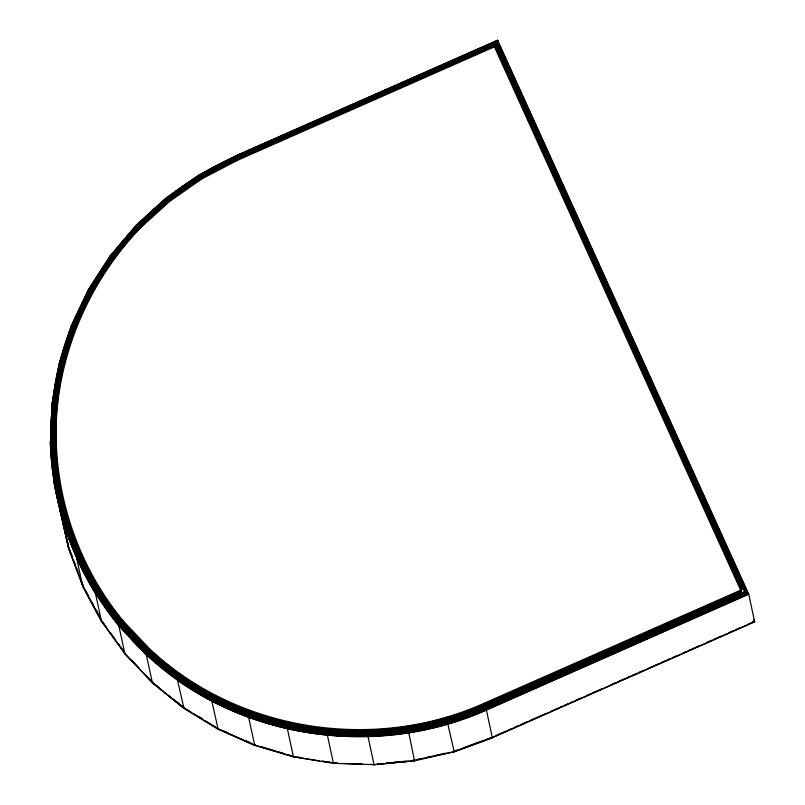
<?xml version="1.0" encoding="UTF-8"?>
<svg xmlns="http://www.w3.org/2000/svg" width="805" height="805" viewBox="0 0 805 805"><rect width="100%" height="100%" fill="white"/><g stroke="black" fill="none" stroke-linecap="round" stroke-linejoin="round"><path stroke-width="1.21" d="M255.245 744.937L254.772 745.45L217.843 729.018L183.54 708.028L152.387 682.801L146.389 655.049L150.263 649.514C238.169 731.574 374.567 752.484 483.906 703.389L743.357 588.998M202.256 178.67L169.634 201.391L140.291 228.056L136.226 225.309L166.212 197.95L199.449 174.796L202.256 178.67L237.747 160.185L494.431 46.831L497.691 40.25L498.265 42.745M163.425 691.485L152.729 682.831L124.896 653.781L118.899 626.028L119.704 624.499L123.296 621.058L150.263 649.514M51.117 446.705L50.343 443.102L52.194 403.043L57.749 402.671C65.406 337.406 94.96 275.562 140.291 228.056M123.296 621.058C73.527 560.622 49.397 480.525 57.749 402.671M136.226 225.179L110.154 256.05L136.458 225.128L166.333 197.98L169.634 201.391M102.688 621.45L101.47 621.329L95.553 593.698L100.394 589.351M93.34 291.329L88.369 289.689L110.245 255.839L114.713 258.204M88.369 289.689L71.232 326.055L88.661 289.559L110.416 255.829M50.343 443.102L51.912 442.156L56.058 441.653M52.838 406.958L52.194 403.043M327.887 728.616L327.504 735.7L333.431 763.331L337.406 762.999M52.063 403.355L59.198 363.83L64.621 364.182M165.377 693.065L183.852 708.018L177.553 680.275L180.823 674.258M752.534 621.863L754.657 621.822L748.731 594.201L497.571 40.29L235.442 156.049L199.449 174.796L166.333 197.98M288.623 722.266L287.476 729.229L293.453 756.972L293.855 756.438M410.812 760.644L414.474 760.292L414.545 760.856L374.063 764.74L370.461 764.348M76.545 326.86L71.353 325.794L59.198 363.83M71.554 325.733C26.454 438.041 57.256 572.637 146.601 654.244C236.066 737.742 374.848 759.075 486.14 709.165L748.026 593.496L748.731 594.201L486.411 710.05C374.979 759.98 235.774 738.789 146.389 654.847M250.607 710.946L248.705 717.688L254.772 745.45M214.462 694.856L211.856 701.276L218.105 728.988L183.48 707.907M68.264 518.45L64.279 520.02L62.79 521.409L68.707 549.03L82.915 586.493L101.712 621.54M410.842 760.926L454.141 751.739L492.348 737.793L486.411 710.05L483.906 703.389M153.332 682.56L152.387 682.801M81.949 554.957L76.737 558.63L82.663 586.251L101.551 621.46M497.752 40.351L235.442 156.049L237.747 160.185M741.828 592.862L740.902 590.739L484.197 704.103C410.792 736.183 325.633 739.141 250.325 711.67C176.355 684.059 114.149 627.186 81.235 555.279C49.035 483.614 47.243 399.733 75.821 326.599C105.375 252.559 164.703 191.932 237.415 159.511L494.823 45.835L741.304 589.733M741.214 591.454L484.499 704.838C410.902 736.988 325.542 739.946 250.053 712.405C175.893 684.723 113.535 627.709 80.54 555.621C48.26 483.775 46.459 399.683 75.117 326.367C104.741 252.146 164.21 191.369 237.093 158.877L495.226 44.869L742.009 589.451M741.526 592.168L484.781 705.552C411.023 737.783 325.462 740.741 249.792 713.139C175.46 685.387 112.942 628.232 79.866 555.973C47.515 483.956 45.714 399.662 74.432 326.166C104.127 251.774 163.727 190.845 236.781 158.273L495.618 43.963L742.693 589.21M744.555 591.655L485.063 706.267C411.134 738.557 325.391 741.516 249.56 713.854C175.057 686.041 112.398 628.755 79.242 556.336C46.811 484.147 45.01 399.652 73.798 325.995C103.553 251.442 163.284 190.382 236.489 157.73L495.991 43.128L744.555 591.655L748.026 593.496L497.41 40.451M748.398 593.778L486.26 709.547C399.401 747.765 296.059 744.846 211.886 700.773C141.137 663.29 86.236 597.733 62.911 521.026M748.63 594.01L486.361 709.839C387.185 753.862 266.294 742.894 177.553 680.074M495.488 735.8L505.842 731.222M508.146 730.205L511.598 728.686M513.892 727.67L518.49 725.637M520.795 724.621L527.698 721.572M530.002 720.556L533.453 719.036M535.748 718.02L540.356 715.987M542.65 714.971L546.102 713.441M551.858 710.906L562.212 706.327M564.516 705.311L567.968 703.791M570.262 702.775L572.566 701.759M576.018 700.229L580.616 698.197M586.372 695.661L589.823 694.131M592.128 693.125L602.482 688.547M610.532 684.995L615.131 682.962M617.435 681.946L624.338 678.897M626.642 677.88L630.094 676.351M632.388 675.335L636.996 673.302M639.291 672.286L642.742 670.766M648.498 668.22L658.852 663.652M661.157 662.636L664.608 661.106M666.902 660.09L669.207 659.074M672.658 657.554L677.257 655.522M683.012 652.986L686.464 651.456M688.768 650.44L699.122 645.872M707.172 642.31L711.771 640.277M714.075 639.261L720.978 636.212M729.028 632.66L733.637 630.627M735.931 629.611L739.382 628.081M748.59 624.016L753.188 621.993M753.732 622.064L492.167 737.581L454.07 751.568M446.292 717.205L454.191 751.8L492.328 737.672L754.657 621.822L753.691 619.699M453.98 751.296L457.441 750.029M463.207 747.905L481.662 741.133M485.113 739.865L490.879 737.742M416.869 759.749L421.659 758.652M427.646 757.294L432.436 756.207M434.831 755.654L445.598 753.198M414.535 760.836L454.171 751.689M59.59 480.464L55.485 481.511L53.945 482.678L68.797 549.181L69.612 549.433M377.827 763.824L380.272 763.593M386.38 762.999L388.825 762.768M393.715 762.295L397.378 761.943M403.486 761.349L405.931 761.117M377.817 764.116L383.935 763.522M386.38 763.291L399.833 761.993M403.506 761.641L408.397 761.168M414.535 760.765L374.033 764.629L333.431 763.331M354.562 763.553L361.908 763.784M337.335 763.291L321.547 761.218M344.691 763.522L361.878 764.076M297.478 757.022L299.903 757.414M322.855 761.128L325.27 761.52M327.685 761.912L330.1 762.305M319.132 760.826L293.724 756.72L255.054 745.209M293.402 756.851L333.582 763.361M261.092 746.688L275.139 750.864M277.473 751.558L283.33 753.299M288.009 754.698L291.521 755.744M254.632 745.309L293.614 756.901M224.273 731.151L227.714 732.681M246.068 740.852L250.657 742.894M218.296 728.837L253.907 744.695M217.783 728.897L254.893 745.37M199.318 716.832L202.518 718.795M191.57 712.475L184.083 707.897L173.397 699.243M193.713 713.783L203.333 719.67M205.466 720.978L217.229 728.183M59.862 510.3L68.978 549.302M177.583 702.181L179.525 703.761M182.433 706.116L184.375 707.686M157.861 686.665L153 682.731L145.292 674.59M169.513 696.094L171.455 697.673M152.316 682.67L183.671 708.068M118.909 625.827L146.389 655.049M131.577 660.11L139.295 668.251M124.825 653.65L152.527 682.851M118.899 626.028C76.857 574.398 52.395 509.364 50.484 442.77M103.02 622.547L106.663 627.588M110.295 632.619L114.662 638.667M118.305 643.708L123.396 650.762M125.278 653.851L101.963 621.571L83.77 587.64M101.47 621.329L125.047 653.851M82.663 586.251L83.177 586.553L69.25 549.382L62.901 521.59M95.553 593.698C67.791 548.326 52.094 496.111 50.363 442.931M85.873 590.93L88.218 595.298M91.74 601.858L92.907 604.052M95.845 609.516L99.357 616.077M494.431 46.831L740.902 590.739M740.308 590.166L741.345 592.45M740.298 590.347L741.335 592.641M753.661 619.85L754.617 621.963M70.045 550.59L72.229 556.396M73.959 561.035L75.267 564.516M76.576 567.998L77.874 571.48M81.355 580.757L83.529 586.553M374.063 764.74L368.106 736.998L367.704 729.894M414.505 760.725L407.39 726.06M59.801 506.888L60.023 509.364M59.53 506.597L59.952 510.461M52.728 402.802C40.572 508.851 90.552 617.938 177.895 679.007C266.425 741.687 387.034 752.625 485.978 708.702L747.543 593.184L497.208 40.753L235.644 156.271C137.182 199.368 64.35 295.566 52.728 402.802M53.13 402.701C40.995 508.609 90.905 617.546 178.126 678.535C266.536 741.123 386.984 752.041 485.787 708.169L746.939 592.832L496.957 41.186L235.795 156.522C137.474 199.56 64.732 295.616 53.13 402.701M53.613 402.631C41.498 508.358 91.327 617.113 178.398 677.991C266.676 740.489 386.923 751.377 485.566 707.585L746.235 592.46L496.665 41.729L235.996 156.844C137.826 199.811 65.205 295.717 53.613 402.631M54.177 402.581C42.081 508.106 91.82 616.65 178.73 677.418C266.837 739.795 386.863 750.663 485.324 706.941L745.44 592.067L496.343 42.383L236.227 157.257C138.239 200.133 65.748 295.858 54.177 402.581"/></g></svg>
